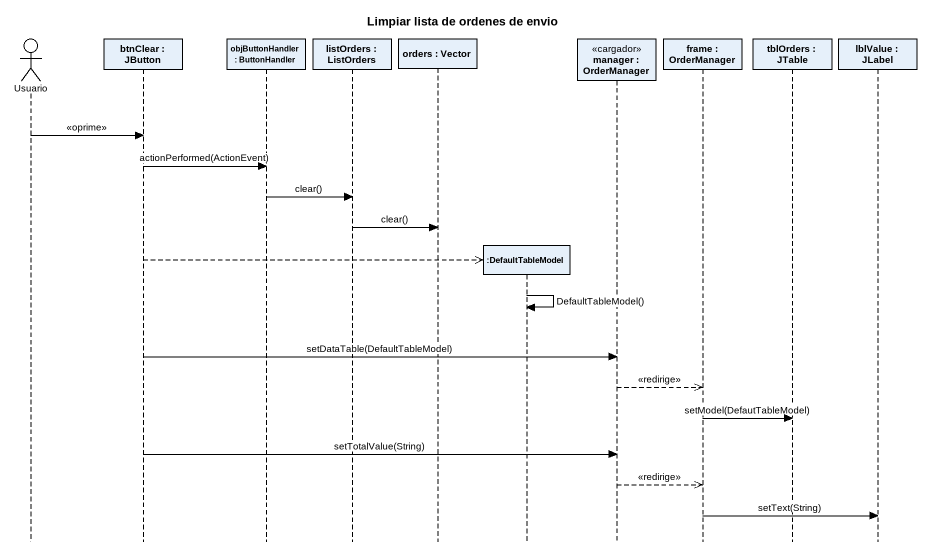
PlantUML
@startuml
title Limpiar lista de ordenes de envio
hide footbox
actor Usuario
participant "btnClear : JButton" as btnClear
participant "objButtonHandler : ButtonHandler" as objButtonHandler
participant "listOrders : ListOrders" as listOrders
participant "orders : Vector" as orders
participant ":DefaultTableModel" as DefaultTableModel
participant "manager : OrderManager" as manager <<cargador>>
participant "frame : OrderManager" as frame_
participant "tblOrders : JTable" as tblOrders
participant "lblValue : JLabel" as lblValue

Usuario -> btnClear : <<oprime>>
btnClear -> objButtonHandler : actionPerformed(ActionEvent)
objButtonHandler -> listOrders : clear()
listOrders -> orders : clear()
btnClear -->> DefaultTableModel **
DefaultTableModel -> DefaultTableModel : DefaultTableModel()
btnClear -> manager : setDataTable(DefaultTableModel)
manager -->> frame_ : <<redirige>>
frame_ -> tblOrders : setModel(DefautTableModel)
btnClear -> manager : setTotalValue(String)
manager -->> frame_ : <<redirige>>
frame_ -> lblValue : setText(String)
@enduml
